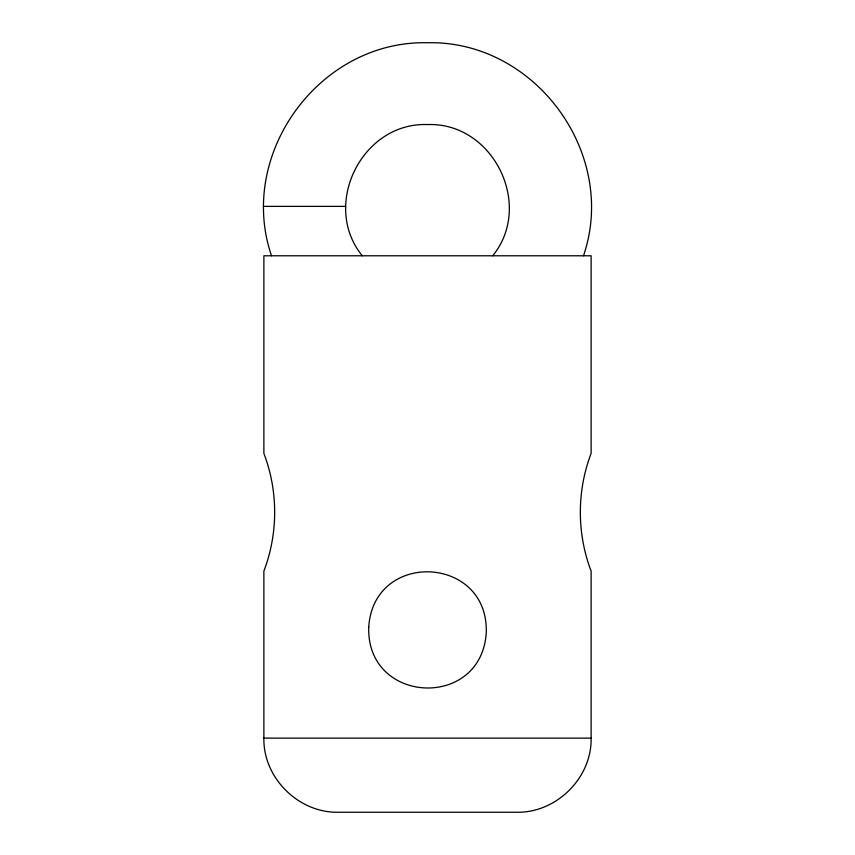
<?xml version="1.0" encoding="UTF-8"?>
<svg xmlns="http://www.w3.org/2000/svg" width="855" height="855" viewBox="0 0 855 855"><rect width="100%" height="100%" fill="white"/><g stroke="black" fill="none" stroke-linecap="round" stroke-linejoin="round"><path stroke-width="1.28" d="M271.516 255.784C236.621 153.921 319.706 40.185 427.5 42.75C535.294 40.185 618.379 153.921 583.484 255.784M591.126 738.132C591.927 777.772 556.616 812.838 517.061 812.25L337.939 812.25C298.384 812.838 263.073 777.772 263.874 738.132L263.874 571.076C278.249 533.509 278.249 490.984 263.874 453.417L263.874 255.784L591.126 255.784L591.126 453.417C576.751 490.984 576.751 533.509 591.126 571.076L591.126 738.132L263.874 738.132M492.704 255.784C534.022 205.168 493.121 122.105 427.5 124.563C361.911 122.126 320.892 205.168 362.296 255.784M263.874 206.376L345.687 206.376M368.751 626.95C366.036 704.349 481.194 710.131 486.249 632.86C488.964 555.451 373.806 549.669 368.751 626.95"/></g></svg>
